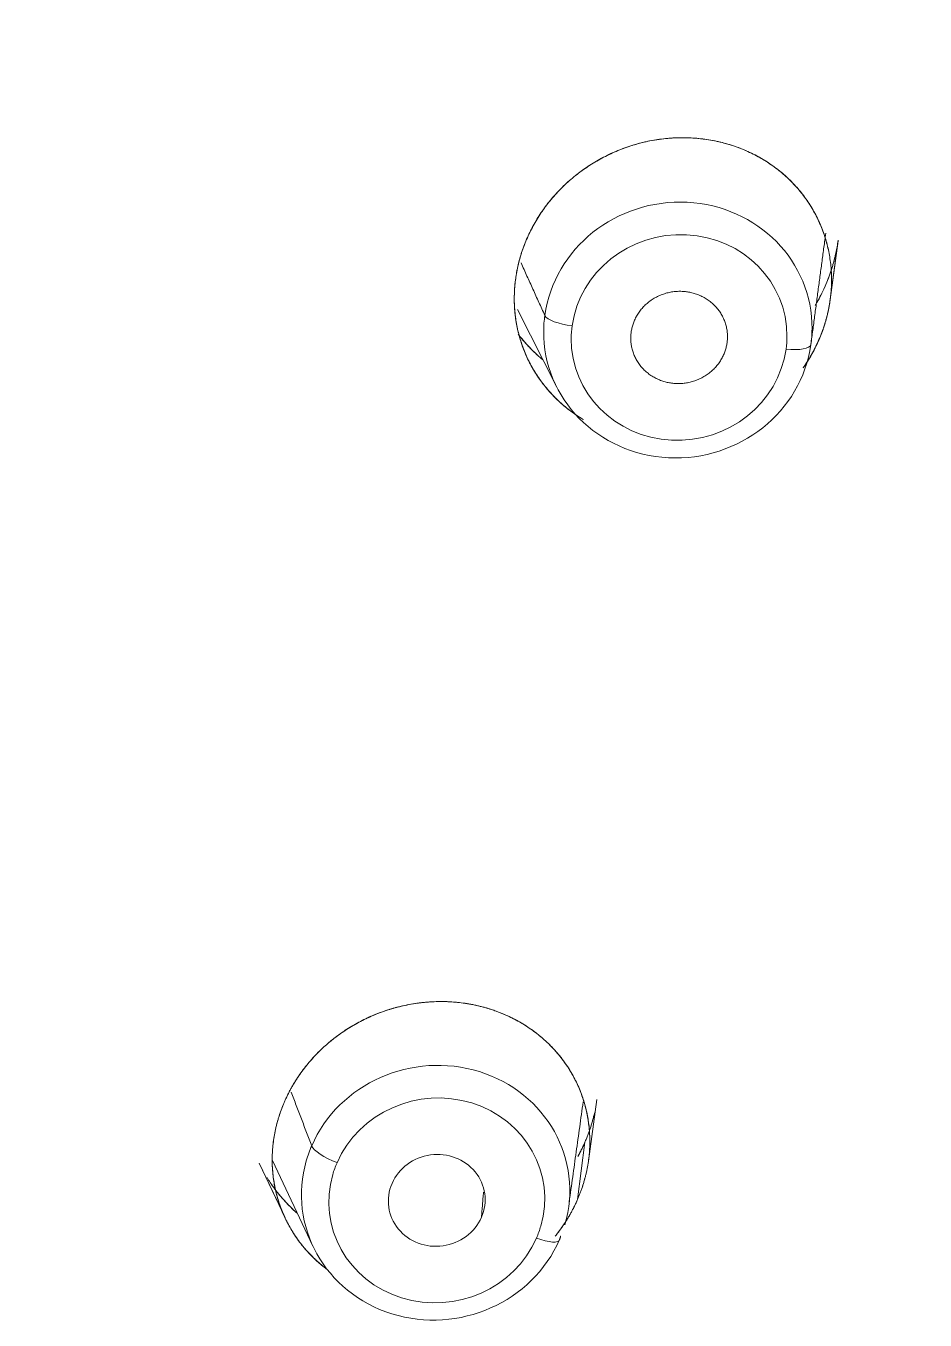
# Model space of a CAD drawing. Extents: x 5217 to 6345, y 0 to 827.
# Drawn here: x 5790.2 to 5800.41, y 477.54 to 492.23 of the extents above; entities that cross this region are included whole.
import ezdxf

# ---------------------------------------------------------------- set-up
doc = ezdxf.new("R2010")
doc.units = 0
doc.header["$LTSCALE"] = 30
doc.header["$MEASUREMENT"] = 0
doc.linetypes.add('HIDDEN2', pattern=[4.7625, 3.175, -1.5875])
doc.layers.add('1', color=7, linetype='CONTINUOUS')
doc.layers.add('2', color=1, linetype='HIDDEN2')

msp = doc.modelspace()

# ---------------------------------------------------------------- linework, layer by layer
at = {"layer": '1', "color": 7, "linetype": 'Continuous', "lineweight": 18}
for p, q in [((5799.33, 489.116), (5799.42, 489.787)), ((5799.33, 489.116), (5799.42, 489.787)), ((5799.331, 489.124), (5799.421, 489.795)), ((5799.331, 489.124), (5799.421, 489.795)), ((5795.781, 489.008), (5796.227, 488.126)), ((5795.914, 488.412), (5795.922, 488.397)), ((5796.586, 479.343), (5796.683, 480.041)), ((5796.586, 479.343), (5796.683, 480.041)), ((5796.462, 478.908), (5796.546, 479.556)), ((5796.546, 479.556), (5796.462, 478.908)), ((5796.462, 478.908), (5796.546, 479.556)), ((5796.546, 479.556), (5796.462, 478.908)), ((5792.849, 479.32), (5793.13, 478.724)), ((5792.849, 479.32), (5793.142, 478.698)), ((5793.001, 479.351), (5793.458, 478.378))]:
    msp.add_line(p, q, dxfattribs=at)
for centre, major_axis, ratio, start_param, end_param in [((5757.244, 496.519), (-59.628, 0), 0.953717, 1.612136, 3.141593), ((5757.244, 496.519), (-59.628, 0), 0.953717, 1.612136, 3.132683), ((5797.601, 488.774), (1.504, 0.254), 0.950356, 6.11552, 9.134337), ((5797.601, 488.774), (-1.504, -0.254), 0.950356, 6.11552, 9.134337), ((5794.851, 478.984), (1.508, 0.228), 0.946387, 5.870474, 8.889292), ((5794.864, 478.897), (0.544, 0.082), 0.946387, 5.747699, 8.889292), ((5794.851, 478.984), (-1.508, -0.228), 0.946387, 5.870474, 8.889292), ((5794.864, 478.897), (-0.544, -0.082), 0.946387, 5.747699, 8.889292)]:
    msp.add_ellipse(centre, major_axis=major_axis, ratio=ratio, start_param=start_param, end_param=end_param, dxfattribs=at)
at = {"layer": '1', "color": 7, "linetype": 'Continuous', "lineweight": 13}
for centre, major_axis, ratio, start_param, end_param in [((5797.615, 488.69), (1.209, 0.205), 0.950356, 6.11552, 9.134337), ((5797.601, 488.774), (-1.504, -0.254), 0.950356, 5.992745, 6.11552), ((5796.385, 488.915), (-0.297, 0.041), 0.298133, 0.185675, 1.664288), ((5797.615, 488.69), (1.209, 0.205), 0.950356, 2.851152, 2.973927), ((5797.615, 488.69), (1.209, 0.205), 0.950356, 2.973927, 5.992745), ((5797.615, 488.69), (1.209, 0.205), 0.950356, 5.992745, 6.11552), ((5797.601, 488.774), (1.504, 0.254), 0.950356, 5.992745, 6.11552), ((5798.814, 488.649), (-0.297, 0.041), 0.298133, 1.664288, 3.142901), ((5794.864, 478.897), (1.213, 0.184), 0.946387, 5.870474, 8.889292), ((5794.851, 478.984), (-1.508, -0.228), 0.946387, 5.747699, 5.870474), ((5793.718, 479.421), (-0.275, 0.12), 0.277816, 0.264622, 1.743235), ((5794.864, 478.897), (1.213, 0.184), 0.946387, 2.606106, 2.728882), ((5794.864, 478.897), (1.213, 0.184), 0.946387, 2.728882, 5.747699), ((5794.864, 478.897), (1.213, 0.184), 0.946387, 5.747699, 5.870474), ((5795.981, 478.566), (-0.275, 0.12), 0.277816, 1.743235, 3.221848)]:
    msp.add_ellipse(centre, major_axis=major_axis, ratio=ratio, start_param=start_param, end_param=end_param, dxfattribs=at)
at = {"layer": '1', "color": 7, "linetype": 'Continuous', "lineweight": 18}
for points, knots in [([(5759.712, 439.668), (5760.292, 439.691), (5761.968, 439.78), (5764.735, 440.04), (5767.995, 440.52), (5771.222, 441.172), (5774.407, 441.992), (5777.54, 442.979), (5780.611, 444.129), (5783.61, 445.439), (5786.529, 446.905), (5789.359, 448.523), (5792.092, 450.287), (5794.718, 452.192), (5797.229, 454.232), (5799.619, 456.402), (5801.88, 458.694), (5804.005, 461.101), (5805.987, 463.617), (5807.821, 466.233), (5809.501, 468.942), (5811.021, 471.735), (5812.378, 474.604), (5813.566, 477.54), (5814.583, 480.534), (5815.426, 483.576), (5816.091, 486.659), (5816.577, 489.772), (5816.882, 492.905), (5817.005, 496.05), (5816.947, 499.196), (5816.706, 502.335), (5816.285, 505.456), (5815.684, 508.55), (5814.904, 511.608), (5813.949, 514.62), (5812.822, 517.578), (5811.525, 520.471), (5810.063, 523.292), (5808.44, 526.031), (5806.66, 528.681), (5804.731, 531.234), (5802.657, 533.681), (5800.444, 536.015), (5798.1, 538.229), (5795.631, 540.316), (5793.045, 542.27), (5790.35, 544.085), (5787.555, 545.755), (5784.667, 547.276), (5781.695, 548.643), (5778.649, 549.85), (5775.538, 550.896), (5772.371, 551.776), (5769.157, 552.489), (5765.908, 553.031), (5762.632, 553.401), (5759.34, 553.598), (5756.041, 553.622), (5752.746, 553.471), (5749.464, 553.148), (5746.207, 552.652), (5742.982, 551.986), (5739.802, 551.151), (5736.674, 550.149), (5733.609, 548.985), (5730.617, 547.661), (5727.705, 546.181), (5724.883, 544.551), (5722.16, 542.774), (5719.544, 540.857), (5717.043, 538.805), (5714.664, 536.624), (5712.415, 534.322), (5710.302, 531.904), (5708.333, 529.379), (5706.512, 526.755), (5704.847, 524.038), (5703.34, 521.238), (5701.998, 518.363), (5700.825, 515.422), (5699.823, 512.423), (5698.996, 509.377), (5698.347, 506.291), (5697.877, 503.176), (5697.588, 500.041), (5697.48, 496.896), (5697.555, 493.75), (5697.811, 490.612), (5698.249, 487.493), (5698.866, 484.402), (5699.661, 481.348), (5700.631, 478.34), (5701.774, 475.388), (5703.085, 472.5), (5704.562, 469.686), (5706.199, 466.954), (5707.991, 464.313), (5709.934, 461.769), (5712.021, 459.332), (5714.245, 457.008), (5716.601, 454.805), (5719.08, 452.73), (5721.676, 450.788), (5724.38, 448.985), (5727.184, 447.328), (5730.08, 445.82), (5733.058, 444.468), (5736.111, 443.274), (5739.227, 442.243), (5742.399, 441.377), (5745.616, 440.68), (5748.868, 440.153), (5751.926, 439.822), (5753.898, 439.702), (5754.776, 439.668)], [0, 0, 0, 0, 0.004702, 0.013606, 0.022511, 0.031416, 0.040321, 0.049226, 0.058131, 0.067035, 0.07594, 0.084844, 0.093748, 0.102652, 0.111556, 0.120459, 0.129362, 0.138265, 0.147168, 0.15607, 0.164972, 0.173874, 0.182775, 0.191676, 0.200577, 0.209478, 0.218378, 0.227279, 0.236179, 0.245079, 0.253978, 0.262878, 0.271778, 0.280678, 0.289578, 0.298478, 0.307379, 0.316279, 0.32518, 0.334081, 0.342982, 0.351884, 0.360785, 0.369687, 0.37859, 0.387493, 0.396396, 0.405299, 0.414202, 0.423106, 0.43201, 0.440914, 0.449818, 0.458723, 0.467628, 0.476532, 0.485437, 0.494342, 0.503247, 0.512152, 0.521057, 0.529962, 0.538867, 0.547772, 0.556677, 0.565582, 0.574486, 0.583391, 0.592295, 0.601199, 0.610103, 0.619007, 0.62791, 0.636813, 0.645716, 0.654619, 0.663521, 0.672423, 0.681325, 0.690226, 0.699127, 0.708028, 0.716929, 0.725829, 0.734729, 0.743629, 0.752529, 0.761429, 0.770329, 0.779229, 0.788129, 0.797029, 0.805929, 0.814829, 0.82373, 0.832631, 0.841532, 0.850433, 0.859334, 0.868236, 0.877138, 0.886041, 0.894944, 0.903847, 0.91275, 0.921653, 0.930557, 0.939461, 0.948365, 0.95727, 0.966174, 0.975079, 0.983983, 0.992888, 1, 1, 1, 1]), ([(5793.07, 451.033), (5793.622, 451.416), (5795.04, 452.443), (5797.228, 454.234), (5799.62, 456.401), (5801.88, 458.694), (5804.005, 461.101), (5805.987, 463.617), (5807.821, 466.233), (5809.501, 468.942), (5811.021, 471.735), (5812.378, 474.604), (5813.566, 477.54), (5814.583, 480.534), (5815.426, 483.576), (5816.091, 486.659), (5816.577, 489.772), (5816.882, 492.905), (5817.005, 496.05), (5816.947, 499.196), (5816.706, 502.335), (5816.285, 505.456), (5815.684, 508.55), (5814.904, 511.608), (5813.949, 514.62), (5812.822, 517.578), (5811.525, 520.471), (5810.063, 523.292), (5808.44, 526.031), (5806.66, 528.681), (5804.731, 531.234), (5802.657, 533.681), (5800.444, 536.015), (5798.1, 538.229), (5795.631, 540.316), (5793.045, 542.27), (5790.35, 544.085), (5787.555, 545.755), (5784.667, 547.276), (5781.695, 548.643), (5778.649, 549.85), (5775.538, 550.896), (5772.371, 551.776), (5769.157, 552.489), (5765.908, 553.031), (5762.632, 553.401), (5759.34, 553.598), (5756.041, 553.622), (5752.746, 553.471), (5749.464, 553.148), (5746.207, 552.652), (5742.982, 551.986), (5739.802, 551.151), (5736.674, 550.149), (5733.609, 548.985), (5730.617, 547.661), (5727.705, 546.181), (5724.883, 544.551), (5722.16, 542.774), (5719.544, 540.857), (5717.043, 538.805), (5714.664, 536.624), (5712.415, 534.322), (5710.302, 531.904), (5708.333, 529.379), (5706.512, 526.755), (5704.847, 524.038), (5703.34, 521.238), (5701.998, 518.363), (5700.825, 515.422), (5699.823, 512.423), (5698.996, 509.377), (5698.347, 506.291), (5697.877, 503.176), (5697.588, 500.041), (5697.48, 496.896), (5697.555, 493.75), (5697.811, 490.612), (5698.249, 487.493), (5698.866, 484.402), (5699.661, 481.348), (5700.631, 478.34), (5701.774, 475.388), (5703.085, 472.5), (5704.562, 469.686), (5706.199, 466.954), (5707.991, 464.313), (5709.934, 461.769), (5712.021, 459.332), (5714.246, 457.009), (5716.6, 454.804), (5719.085, 452.736), (5720.978, 451.284), (5722.066, 450.56), (5722.254, 450.437)], [0, 0, 0, 0, 0.006833, 0.017845, 0.028856, 0.039868, 0.050878, 0.061889, 0.072899, 0.083908, 0.094918, 0.105926, 0.116935, 0.127943, 0.138951, 0.149959, 0.160966, 0.171973, 0.18298, 0.193987, 0.204994, 0.216001, 0.227008, 0.238016, 0.249023, 0.26003, 0.271038, 0.282046, 0.293055, 0.304063, 0.315072, 0.326082, 0.337091, 0.348102, 0.359112, 0.370123, 0.381134, 0.392146, 0.403157, 0.414169, 0.425182, 0.436194, 0.447207, 0.45822, 0.469233, 0.480246, 0.491259, 0.502272, 0.513286, 0.524299, 0.535313, 0.546326, 0.557339, 0.568352, 0.579365, 0.590378, 0.601391, 0.612403, 0.623416, 0.634428, 0.645439, 0.656451, 0.667462, 0.678472, 0.689483, 0.700493, 0.711502, 0.722512, 0.73352, 0.744529, 0.755537, 0.766545, 0.777553, 0.78856, 0.799567, 0.810574, 0.821581, 0.832588, 0.843595, 0.854602, 0.865609, 0.876617, 0.887624, 0.898632, 0.90964, 0.920649, 0.931657, 0.942666, 0.953676, 0.964686, 0.975696, 0.986706, 0.997717, 1, 1, 1, 1]), ([(5795.76, 489.358), (5795.761, 489.365), (5795.763, 489.379), (5795.766, 489.399), (5795.769, 489.42), (5795.773, 489.441), (5795.777, 489.461), (5795.781, 489.482), (5795.786, 489.502), (5795.791, 489.522), (5795.796, 489.543), (5795.801, 489.563), (5795.807, 489.583), (5795.812, 489.604), (5795.818, 489.624), (5795.825, 489.644), (5795.831, 489.664), (5795.845, 489.705), (5795.867, 489.765), (5795.901, 489.843), (5795.939, 489.92), (5795.994, 490.021), (5796.072, 490.144), (5796.181, 490.282), (5796.303, 490.411), (5796.438, 490.529), (5796.583, 490.635), (5796.737, 490.727), (5796.899, 490.804), (5797.067, 490.867), (5797.24, 490.914), (5797.416, 490.944), (5797.594, 490.959), (5797.773, 490.956), (5797.951, 490.936), (5798.126, 490.899), (5798.295, 490.845), (5798.457, 490.774), (5798.609, 490.688), (5798.749, 490.588), (5798.877, 490.475), (5798.991, 490.35), (5799.091, 490.215), (5799.174, 490.071), (5799.242, 489.92), (5799.285, 489.79), (5799.311, 489.684), (5799.326, 489.603), (5799.337, 489.522), (5799.343, 489.455), (5799.345, 489.4), (5799.346, 489.36), (5799.346, 489.319), (5799.345, 489.279), (5799.343, 489.238), (5799.34, 489.197), (5799.336, 489.157), (5799.332, 489.13), (5799.33, 489.116)], [0, 0, 0, 0, 0.003815, 0.007628, 0.011438, 0.015246, 0.019053, 0.02286, 0.026668, 0.030476, 0.034285, 0.038097, 0.041912, 0.04573, 0.049552, 0.053379, 0.057211, 0.06105, 0.076418, 0.091742, 0.107063, 0.122423, 0.153326, 0.18423, 0.215361, 0.246719, 0.278135, 0.309458, 0.340656, 0.372039, 0.40335, 0.434757, 0.466377, 0.498103, 0.530159, 0.562499, 0.594842, 0.627175, 0.659254, 0.691436, 0.723124, 0.754909, 0.786252, 0.817546, 0.848431, 0.879348, 0.894569, 0.90976, 0.924951, 0.940177, 0.947675, 0.95516, 0.962635, 0.970105, 0.977572, 0.985041, 0.992516, 1, 1, 1, 1]), ([(5795.76, 489.358), (5795.761, 489.365), (5795.763, 489.379), (5795.766, 489.399), (5795.769, 489.42), (5795.773, 489.441), (5795.777, 489.461), (5795.781, 489.482), (5795.786, 489.502), (5795.791, 489.522), (5795.796, 489.543), (5795.801, 489.563), (5795.807, 489.583), (5795.812, 489.604), (5795.818, 489.624), (5795.825, 489.644), (5795.831, 489.664), (5795.845, 489.705), (5795.867, 489.765), (5795.901, 489.843), (5795.939, 489.92), (5795.994, 490.021), (5796.072, 490.144), (5796.181, 490.282), (5796.303, 490.411), (5796.438, 490.529), (5796.583, 490.635), (5796.737, 490.727), (5796.899, 490.804), (5797.067, 490.867), (5797.24, 490.914), (5797.416, 490.944), (5797.594, 490.959), (5797.773, 490.956), (5797.951, 490.936), (5798.126, 490.899), (5798.295, 490.845), (5798.457, 490.774), (5798.609, 490.688), (5798.749, 490.588), (5798.877, 490.475), (5798.991, 490.35), (5799.091, 490.215), (5799.174, 490.071), (5799.242, 489.92), (5799.285, 489.79), (5799.311, 489.684), (5799.326, 489.603), (5799.337, 489.522), (5799.343, 489.455), (5799.345, 489.4), (5799.346, 489.36), (5799.346, 489.319), (5799.345, 489.279), (5799.343, 489.238), (5799.34, 489.197), (5799.336, 489.157), (5799.332, 489.13), (5799.33, 489.116)], [0, 0, 0, 0, 0.003815, 0.007628, 0.011438, 0.015246, 0.019053, 0.02286, 0.026668, 0.030476, 0.034285, 0.038097, 0.041912, 0.04573, 0.049552, 0.053379, 0.057211, 0.06105, 0.076418, 0.091742, 0.107063, 0.122423, 0.153326, 0.18423, 0.215361, 0.246719, 0.278135, 0.309458, 0.340656, 0.372039, 0.40335, 0.434757, 0.466377, 0.498103, 0.530159, 0.562499, 0.594842, 0.627175, 0.659254, 0.691436, 0.723124, 0.754909, 0.786252, 0.817546, 0.848431, 0.879348, 0.894569, 0.90976, 0.924951, 0.940177, 0.947675, 0.95516, 0.962635, 0.970105, 0.977572, 0.985041, 0.992516, 1, 1, 1, 1]), ([(5799.33, 489.116), (5799.331, 489.123), (5799.333, 489.136), (5799.336, 489.156), (5799.338, 489.177), (5799.34, 489.197), (5799.341, 489.217), (5799.343, 489.237), (5799.344, 489.257), (5799.345, 489.278), (5799.346, 489.298), (5799.346, 489.318), (5799.346, 489.338), (5799.346, 489.359), (5799.346, 489.379), (5799.345, 489.4), (5799.344, 489.42), (5799.342, 489.461), (5799.337, 489.522), (5799.326, 489.603), (5799.311, 489.684), (5799.285, 489.788), (5799.244, 489.915), (5799.178, 490.065), (5799.094, 490.211), (5798.997, 490.343), (5798.89, 490.462), (5798.768, 490.573), (5798.623, 490.68), (5798.478, 490.763), (5798.346, 490.823), (5798.236, 490.864), (5798.137, 490.894), (5798.043, 490.917), (5797.944, 490.935), (5797.851, 490.947), (5797.778, 490.953), (5797.733, 490.955), (5797.679, 490.957), (5797.609, 490.957), (5797.516, 490.952), (5797.38, 490.939), (5797.227, 490.911), (5797.049, 490.861), (5796.886, 490.799), (5796.718, 490.717), (5796.57, 490.626), (5796.431, 490.524), (5796.3, 490.408), (5796.177, 490.277), (5796.07, 490.14), (5795.993, 490.019), (5795.938, 489.92), (5795.901, 489.842), (5795.867, 489.763), (5795.842, 489.696), (5795.824, 489.642), (5795.812, 489.602), (5795.8, 489.561), (5795.79, 489.521), (5795.781, 489.48), (5795.773, 489.439), (5795.766, 489.399), (5795.762, 489.372), (5795.76, 489.358)], [0, 0, 0, 0, 0.003691, 0.007388, 0.011092, 0.014801, 0.018515, 0.022236, 0.025963, 0.029695, 0.033434, 0.037178, 0.040929, 0.044685, 0.048447, 0.052216, 0.05599, 0.05977, 0.074996, 0.090218, 0.105435, 0.120647, 0.150231, 0.180798, 0.21268, 0.24508, 0.272525, 0.302675, 0.337336, 0.372805, 0.395353, 0.416916, 0.437495, 0.451713, 0.469413, 0.491779, 0.501911, 0.508771, 0.51592, 0.531121, 0.546015, 0.56527, 0.603876, 0.62798, 0.662029, 0.695483, 0.725374, 0.753294, 0.785457, 0.817251, 0.847828, 0.877584, 0.893012, 0.908451, 0.923903, 0.939367, 0.947031, 0.954671, 0.962286, 0.969876, 0.977443, 0.984986, 0.992505, 1, 1, 1, 1]), ([(5799.33, 489.116), (5799.331, 489.123), (5799.333, 489.136), (5799.336, 489.156), (5799.338, 489.177), (5799.34, 489.197), (5799.341, 489.217), (5799.343, 489.237), (5799.344, 489.257), (5799.345, 489.278), (5799.346, 489.298), (5799.346, 489.318), (5799.346, 489.338), (5799.346, 489.359), (5799.346, 489.379), (5799.345, 489.4), (5799.344, 489.42), (5799.342, 489.461), (5799.337, 489.522), (5799.326, 489.603), (5799.311, 489.684), (5799.285, 489.788), (5799.244, 489.915), (5799.178, 490.065), (5799.094, 490.211), (5798.997, 490.343), (5798.89, 490.462), (5798.768, 490.573), (5798.623, 490.68), (5798.478, 490.763), (5798.346, 490.823), (5798.236, 490.864), (5798.137, 490.894), (5798.043, 490.917), (5797.944, 490.935), (5797.851, 490.947), (5797.778, 490.953), (5797.733, 490.955), (5797.679, 490.957), (5797.573, 490.957), (5797.407, 490.944), (5797.227, 490.911), (5797.049, 490.861), (5796.886, 490.799), (5796.718, 490.717), (5796.57, 490.626), (5796.431, 490.524), (5796.3, 490.408), (5796.177, 490.277), (5796.07, 490.14), (5795.993, 490.019), (5795.938, 489.92), (5795.901, 489.842), (5795.867, 489.763), (5795.842, 489.696), (5795.824, 489.642), (5795.812, 489.602), (5795.8, 489.561), (5795.79, 489.521), (5795.781, 489.48), (5795.773, 489.439), (5795.766, 489.399), (5795.762, 489.372), (5795.76, 489.358)], [0, 0, 0, 0, 0.003691, 0.007389, 0.011092, 0.014801, 0.018516, 0.022236, 0.025963, 0.029696, 0.033434, 0.037179, 0.040929, 0.044686, 0.048448, 0.052216, 0.05599, 0.05977, 0.074997, 0.090219, 0.105436, 0.120648, 0.150233, 0.1808, 0.212682, 0.245083, 0.272528, 0.302679, 0.33734, 0.372809, 0.395358, 0.41692, 0.4375, 0.451718, 0.469419, 0.491785, 0.501917, 0.508777, 0.515926, 0.531127, 0.565265, 0.603871, 0.627975, 0.662025, 0.69548, 0.725371, 0.753291, 0.785454, 0.817249, 0.847827, 0.877582, 0.893011, 0.90845, 0.923902, 0.939367, 0.94703, 0.95467, 0.962285, 0.969876, 0.977443, 0.984986, 0.992505, 1, 1, 1, 1]), ([(5799.161, 489.054), (5799.163, 489.057), (5799.182, 489.089), (5799.215, 489.149), (5799.258, 489.236), (5799.296, 489.324), (5799.324, 489.398), (5799.344, 489.456), (5799.357, 489.497), (5799.368, 489.538), (5799.379, 489.579), (5799.389, 489.62), (5799.399, 489.662), (5799.407, 489.703), (5799.414, 489.745), (5799.418, 489.773), (5799.42, 489.787)], [0, 0, 0, 0, 0.014725, 0.137663, 0.260428, 0.383285, 0.506497, 0.561591, 0.616567, 0.671446, 0.726252, 0.781008, 0.835738, 0.890464, 0.94521, 1, 1, 1, 1]), ([(5799.161, 489.054), (5799.163, 489.057), (5799.182, 489.089), (5799.215, 489.149), (5799.258, 489.236), (5799.296, 489.324), (5799.324, 489.398), (5799.344, 489.456), (5799.357, 489.497), (5799.368, 489.538), (5799.379, 489.579), (5799.389, 489.62), (5799.399, 489.662), (5799.407, 489.703), (5799.414, 489.745), (5799.418, 489.773), (5799.42, 489.787)], [0, 0, 0, 0, 0.014725, 0.137663, 0.260428, 0.383285, 0.506497, 0.561591, 0.616567, 0.671446, 0.726252, 0.781008, 0.835738, 0.890464, 0.94521, 1, 1, 1, 1]), ([(5799.42, 489.787), (5799.419, 489.779), (5799.417, 489.765), (5799.414, 489.743), (5799.41, 489.722), (5799.406, 489.7), (5799.402, 489.679), (5799.397, 489.657), (5799.393, 489.635), (5799.388, 489.614), (5799.383, 489.592), (5799.377, 489.57), (5799.372, 489.549), (5799.366, 489.527), (5799.359, 489.506), (5799.353, 489.484), (5799.346, 489.463), (5799.339, 489.441), (5799.324, 489.396), (5799.298, 489.328), (5799.259, 489.238), (5799.216, 489.15), (5799.183, 489.091), (5799.165, 489.06), (5799.164, 489.059)], [0, 0, 0, 0, 0.028446, 0.056942, 0.085488, 0.114084, 0.142731, 0.171428, 0.200176, 0.228974, 0.257822, 0.286721, 0.315671, 0.344671, 0.373721, 0.402822, 0.431974, 0.461176, 0.490429, 0.615733, 0.741096, 0.866519, 0.992005, 1, 1, 1, 1]), ([(5799.42, 489.787), (5799.419, 489.779), (5799.417, 489.765), (5799.414, 489.743), (5799.41, 489.722), (5799.406, 489.7), (5799.402, 489.679), (5799.397, 489.657), (5799.393, 489.635), (5799.388, 489.614), (5799.383, 489.592), (5799.377, 489.57), (5799.372, 489.549), (5799.366, 489.527), (5799.359, 489.506), (5799.353, 489.484), (5799.346, 489.463), (5799.339, 489.441), (5799.324, 489.396), (5799.298, 489.328), (5799.259, 489.238), (5799.216, 489.15), (5799.183, 489.091), (5799.165, 489.06), (5799.164, 489.059)], [0, 0, 0, 0, 0.028446, 0.056942, 0.085489, 0.114085, 0.142732, 0.17143, 0.200178, 0.228976, 0.257824, 0.286724, 0.315673, 0.344673, 0.373724, 0.402825, 0.431977, 0.46118, 0.490433, 0.615738, 0.741102, 0.866526, 0.992013, 1, 1, 1, 1]), ([(5796.386, 487.853), (5796.365, 487.869), (5796.301, 487.919), (5796.201, 488.01), (5796.093, 488.132), (5795.997, 488.263), (5795.915, 488.404), (5795.849, 488.551), (5795.807, 488.68), (5795.781, 488.785), (5795.765, 488.866), (5795.754, 488.946), (5795.748, 489.013), (5795.745, 489.065), (5795.744, 489.102), (5795.744, 489.138), (5795.745, 489.175), (5795.746, 489.212), (5795.748, 489.248), (5795.751, 489.285), (5795.755, 489.321), (5795.758, 489.346), (5795.76, 489.358)], [0, 0, 0, 0, 0.046796, 0.14166, 0.236806, 0.333279, 0.428443, 0.523242, 0.618633, 0.666272, 0.713827, 0.76142, 0.809174, 0.83048, 0.851735, 0.872949, 0.894134, 0.915299, 0.936458, 0.95762, 0.978797, 1, 1, 1, 1]), ([(5795.76, 489.358), (5795.759, 489.351), (5795.757, 489.338), (5795.755, 489.318), (5795.752, 489.298), (5795.75, 489.277), (5795.749, 489.257), (5795.747, 489.237), (5795.746, 489.216), (5795.745, 489.196), (5795.745, 489.175), (5795.744, 489.155), (5795.744, 489.134), (5795.744, 489.114), (5795.744, 489.093), (5795.745, 489.073), (5795.746, 489.052), (5795.748, 489.011), (5795.754, 488.949), (5795.765, 488.867), (5795.78, 488.786), (5795.806, 488.682), (5795.847, 488.556), (5795.912, 488.409), (5795.994, 488.266), (5796.088, 488.137), (5796.191, 488.02), (5796.306, 487.913), (5796.42, 487.826), (5796.497, 487.777), (5796.526, 487.76)], [0, 0, 0, 0, 0.010627, 0.02127, 0.031931, 0.042609, 0.053304, 0.064016, 0.074745, 0.085492, 0.096256, 0.107037, 0.117836, 0.128652, 0.139486, 0.150338, 0.161206, 0.172093, 0.215962, 0.259808, 0.303633, 0.34744, 0.430781, 0.516409, 0.605309, 0.695287, 0.772611, 0.855107, 0.946632, 1, 1, 1, 1]), ([(5795.76, 489.358), (5795.759, 489.351), (5795.757, 489.338), (5795.755, 489.318), (5795.752, 489.298), (5795.751, 489.278), (5795.749, 489.258), (5795.747, 489.238), (5795.746, 489.217), (5795.745, 489.197), (5795.745, 489.177), (5795.744, 489.156), (5795.744, 489.116), (5795.745, 489.057), (5795.751, 488.978), (5795.76, 488.9), (5795.777, 488.798), (5795.808, 488.674), (5795.855, 488.539), (5795.91, 488.416), (5795.981, 488.287), (5796.074, 488.154), (5796.187, 488.025), (5796.303, 487.916), (5796.417, 487.828), (5796.495, 487.778), (5796.529, 487.758)], [0, 0, 0, 0, 0.010512, 0.021044, 0.031594, 0.042165, 0.052755, 0.063364, 0.073993, 0.084641, 0.095309, 0.105997, 0.116705, 0.158318, 0.200002, 0.241761, 0.283597, 0.364232, 0.446145, 0.512176, 0.579243, 0.682543, 0.772219, 0.85302, 0.93719, 1, 1, 1, 1]), ([(5796.386, 487.853), (5796.365, 487.869), (5796.301, 487.919), (5796.201, 488.01), (5796.093, 488.132), (5795.997, 488.263), (5795.915, 488.404), (5795.849, 488.551), (5795.807, 488.68), (5795.781, 488.785), (5795.765, 488.866), (5795.754, 488.946), (5795.748, 489.013), (5795.745, 489.065), (5795.744, 489.102), (5795.744, 489.138), (5795.745, 489.175), (5795.746, 489.212), (5795.748, 489.248), (5795.751, 489.285), (5795.755, 489.321), (5795.758, 489.346), (5795.76, 489.358)], [0, 0, 0, 0, 0.046796, 0.14166, 0.236806, 0.333279, 0.428443, 0.523242, 0.618633, 0.666272, 0.713827, 0.76142, 0.809174, 0.83048, 0.851735, 0.872949, 0.894134, 0.915299, 0.936458, 0.95762, 0.978797, 1, 1, 1, 1]), ([(5799.025, 488.345), (5799.053, 488.385), (5799.096, 488.452), (5799.148, 488.546), (5799.187, 488.625), (5799.221, 488.706), (5799.246, 488.772), (5799.264, 488.824), (5799.275, 488.861), (5799.285, 488.897), (5799.295, 488.934), (5799.304, 488.97), (5799.312, 489.007), (5799.319, 489.043), (5799.325, 489.08), (5799.329, 489.104), (5799.33, 489.116)], [0, 0, 0, 0, 0.172815, 0.277581, 0.382268, 0.486877, 0.591409, 0.637433, 0.6833, 0.72901, 0.774565, 0.819963, 0.865206, 0.910293, 0.955224, 1, 1, 1, 1]), ([(5799.025, 488.346), (5799.028, 488.349), (5799.061, 488.398), (5799.108, 488.472), (5799.16, 488.57), (5799.196, 488.646), (5799.228, 488.723), (5799.252, 488.788), (5799.269, 488.841), (5799.281, 488.88), (5799.291, 488.92), (5799.301, 488.959), (5799.31, 488.998), (5799.318, 489.038), (5799.325, 489.077), (5799.329, 489.103), (5799.33, 489.116)], [0, 0, 0, 0, 0.015299, 0.20829, 0.308612, 0.40882, 0.508914, 0.608895, 0.658427, 0.707776, 0.75694, 0.805919, 0.854715, 0.903327, 0.951755, 1, 1, 1, 1]), ([(5799.33, 489.116), (5799.329, 489.109), (5799.327, 489.096), (5799.324, 489.075), (5799.321, 489.054), (5799.317, 489.033), (5799.313, 489.013), (5799.309, 488.992), (5799.304, 488.971), (5799.299, 488.951), (5799.294, 488.93), (5799.289, 488.91), (5799.283, 488.889), (5799.277, 488.869), (5799.271, 488.848), (5799.265, 488.828), (5799.258, 488.807), (5799.244, 488.766), (5799.221, 488.705), (5799.186, 488.625), (5799.148, 488.546), (5799.096, 488.452), (5799.054, 488.386), (5799.026, 488.346)], [0, 0, 0, 0, 0.025589, 0.051171, 0.076747, 0.102322, 0.1279, 0.153483, 0.179075, 0.204679, 0.230299, 0.255938, 0.2816, 0.307288, 0.333005, 0.358754, 0.38454, 0.410365, 0.515086, 0.619555, 0.723999, 0.828649, 1, 1, 1, 1]), ([(5799.33, 489.116), (5799.329, 489.109), (5799.327, 489.096), (5799.324, 489.075), (5799.321, 489.054), (5799.317, 489.033), (5799.313, 489.013), (5799.309, 488.992), (5799.304, 488.971), (5799.299, 488.951), (5799.294, 488.93), (5799.289, 488.91), (5799.283, 488.889), (5799.277, 488.869), (5799.271, 488.848), (5799.265, 488.828), (5799.258, 488.807), (5799.244, 488.766), (5799.221, 488.705), (5799.186, 488.625), (5799.148, 488.546), (5799.096, 488.452), (5799.054, 488.386), (5799.026, 488.346)], [0, 0, 0, 0, 0.025589, 0.051171, 0.076747, 0.102322, 0.1279, 0.153483, 0.179075, 0.204679, 0.230299, 0.255938, 0.2816, 0.307288, 0.333005, 0.358754, 0.38454, 0.410365, 0.515086, 0.619555, 0.723999, 0.828649, 1, 1, 1, 1]), ([(5795.789, 488.727), (5795.802, 488.71), (5795.854, 488.644), (5795.929, 488.563), (5795.993, 488.502), (5796.012, 488.485)], [0, 0, 0, 0, 0.197531, 0.766455, 1, 1, 1, 1]), ([(5795.789, 488.727), (5795.802, 488.71), (5795.854, 488.644), (5795.929, 488.563), (5795.993, 488.502), (5796.012, 488.485)], [0, 0, 0, 0, 0.197531, 0.766455, 1, 1, 1, 1]), ([(5796.071, 488.434), (5796.026, 488.471), (5795.941, 488.548), (5795.85, 488.649), (5795.802, 488.709), (5795.789, 488.726)], [0, 0, 0, 0, 0.431916, 0.841592, 1, 1, 1, 1]), ([(5796.071, 488.434), (5796.026, 488.471), (5795.941, 488.548), (5795.85, 488.649), (5795.802, 488.709), (5795.789, 488.726)], [0, 0, 0, 0, 0.431897, 0.841482, 1, 1, 1, 1]), ([(5796.462, 478.908), (5796.465, 478.914), (5796.47, 478.926), (5796.478, 478.945), (5796.486, 478.964), (5796.493, 478.983), (5796.5, 479.002), (5796.507, 479.021), (5796.514, 479.041), (5796.52, 479.06), (5796.526, 479.079), (5796.532, 479.099), (5796.538, 479.118), (5796.543, 479.138), (5796.549, 479.158), (5796.554, 479.178), (5796.559, 479.197), (5796.568, 479.238), (5796.58, 479.298), (5796.591, 479.379), (5796.599, 479.46), (5796.603, 479.567), (5796.599, 479.7), (5796.577, 479.861), (5796.537, 480.023), (5796.481, 480.173), (5796.412, 480.315), (5796.327, 480.452), (5796.218, 480.591), (5796.103, 480.707), (5795.994, 480.797), (5795.9, 480.864), (5795.814, 480.917), (5795.731, 480.962), (5795.643, 481.004), (5795.558, 481.038), (5795.49, 481.061), (5795.448, 481.075), (5795.396, 481.09), (5795.296, 481.115), (5795.135, 481.144), (5794.954, 481.156), (5794.772, 481.151), (5794.599, 481.131), (5794.418, 481.093), (5794.252, 481.041), (5794.092, 480.977), (5793.935, 480.897), (5793.783, 480.801), (5793.643, 480.694), (5793.537, 480.597), (5793.458, 480.514), (5793.401, 480.449), (5793.347, 480.38), (5793.305, 480.322), (5793.274, 480.274), (5793.251, 480.238), (5793.229, 480.202), (5793.208, 480.165), (5793.188, 480.128), (5793.17, 480.091), (5793.152, 480.053), (5793.14, 480.028), (5793.135, 480.016)], [0, 0, 0, 0, 0.003691, 0.007389, 0.011092, 0.014801, 0.018516, 0.022236, 0.025963, 0.029696, 0.033434, 0.037179, 0.040929, 0.044686, 0.048448, 0.052216, 0.05599, 0.05977, 0.074997, 0.090219, 0.105436, 0.120648, 0.150233, 0.1808, 0.212682, 0.245083, 0.272528, 0.302679, 0.33734, 0.372809, 0.395358, 0.41692, 0.4375, 0.451718, 0.469419, 0.491785, 0.501917, 0.508777, 0.515926, 0.531127, 0.565265, 0.603871, 0.627975, 0.662025, 0.69548, 0.725371, 0.753291, 0.785454, 0.817249, 0.847827, 0.877582, 0.893011, 0.90845, 0.923902, 0.939367, 0.94703, 0.95467, 0.962285, 0.969876, 0.977443, 0.984986, 0.992505, 1, 1, 1, 1]), ([(5793.135, 480.016), (5793.138, 480.022), (5793.143, 480.035), (5793.152, 480.054), (5793.161, 480.073), (5793.17, 480.092), (5793.18, 480.111), (5793.189, 480.13), (5793.199, 480.148), (5793.209, 480.167), (5793.22, 480.185), (5793.23, 480.203), (5793.241, 480.222), (5793.252, 480.24), (5793.263, 480.258), (5793.275, 480.276), (5793.287, 480.294), (5793.311, 480.329), (5793.348, 480.382), (5793.402, 480.449), (5793.459, 480.515), (5793.539, 480.599), (5793.647, 480.698), (5793.788, 480.805), (5793.939, 480.899), (5794.1, 480.98), (5794.267, 481.047), (5794.439, 481.098), (5794.614, 481.133), (5794.791, 481.152), (5794.968, 481.155), (5795.144, 481.142), (5795.317, 481.112), (5795.486, 481.065), (5795.649, 481.003), (5795.805, 480.924), (5795.952, 480.83), (5796.086, 480.723), (5796.207, 480.602), (5796.313, 480.471), (5796.404, 480.331), (5796.478, 480.182), (5796.535, 480.027), (5796.575, 479.868), (5796.598, 479.706), (5796.603, 479.569), (5796.599, 479.46), (5796.591, 479.379), (5796.58, 479.298), (5796.566, 479.231), (5796.554, 479.178), (5796.544, 479.139), (5796.533, 479.1), (5796.521, 479.061), (5796.507, 479.022), (5796.493, 478.984), (5796.478, 478.946), (5796.468, 478.92), (5796.462, 478.908)], [0, 0, 0, 0, 0.003815, 0.007628, 0.011438, 0.015246, 0.019053, 0.02286, 0.026667, 0.030476, 0.034285, 0.038097, 0.041912, 0.04573, 0.049552, 0.053379, 0.057211, 0.06105, 0.076417, 0.091741, 0.107063, 0.122423, 0.153324, 0.18423, 0.215358, 0.246719, 0.278131, 0.309458, 0.340653, 0.372039, 0.403348, 0.434757, 0.466376, 0.498103, 0.530161, 0.562499, 0.594845, 0.627175, 0.659258, 0.691436, 0.723128, 0.754909, 0.786255, 0.817546, 0.848433, 0.879348, 0.89457, 0.90976, 0.924952, 0.940177, 0.947675, 0.95516, 0.962635, 0.970105, 0.977572, 0.985041, 0.992516, 1, 1, 1, 1]), ([(5796.462, 478.908), (5796.465, 478.914), (5796.47, 478.926), (5796.478, 478.945), (5796.486, 478.964), (5796.493, 478.983), (5796.5, 479.002), (5796.507, 479.021), (5796.514, 479.041), (5796.52, 479.06), (5796.526, 479.079), (5796.532, 479.099), (5796.538, 479.118), (5796.543, 479.138), (5796.549, 479.158), (5796.554, 479.178), (5796.559, 479.197), (5796.568, 479.238), (5796.58, 479.298), (5796.591, 479.379), (5796.599, 479.46), (5796.603, 479.567), (5796.599, 479.7), (5796.577, 479.861), (5796.537, 480.023), (5796.481, 480.173), (5796.412, 480.315), (5796.327, 480.452), (5796.218, 480.591), (5796.103, 480.707), (5795.994, 480.797), (5795.9, 480.864), (5795.814, 480.917), (5795.731, 480.962), (5795.643, 481.004), (5795.558, 481.038), (5795.49, 481.061), (5795.448, 481.075), (5795.396, 481.09), (5795.296, 481.115), (5795.135, 481.144), (5794.954, 481.156), (5794.833, 481.152), (5794.722, 481.145), (5794.593, 481.13), (5794.414, 481.092), (5794.25, 481.041), (5794.092, 480.977), (5793.935, 480.897), (5793.783, 480.801), (5793.643, 480.694), (5793.537, 480.597), (5793.458, 480.514), (5793.401, 480.449), (5793.347, 480.38), (5793.305, 480.322), (5793.274, 480.274), (5793.251, 480.238), (5793.229, 480.202), (5793.208, 480.165), (5793.188, 480.128), (5793.17, 480.091), (5793.152, 480.053), (5793.14, 480.028), (5793.135, 480.016)], [0, 0, 0, 0, 0.003691, 0.007389, 0.011092, 0.014801, 0.018516, 0.022236, 0.025963, 0.029696, 0.033434, 0.037179, 0.040929, 0.044686, 0.048448, 0.052216, 0.05599, 0.05977, 0.074997, 0.090219, 0.105436, 0.120648, 0.150233, 0.1808, 0.212682, 0.245083, 0.272527, 0.302678, 0.33734, 0.372808, 0.395357, 0.41692, 0.437499, 0.451718, 0.469418, 0.491784, 0.501916, 0.508776, 0.515925, 0.531126, 0.565264, 0.60387, 0.627974, 0.629456, 0.663098, 0.696132, 0.72568, 0.753292, 0.785455, 0.81725, 0.847827, 0.877582, 0.893011, 0.908451, 0.923902, 0.939367, 0.947031, 0.95467, 0.962285, 0.969876, 0.977443, 0.984986, 0.992505, 1, 1, 1, 1]), ([(5793.135, 480.016), (5793.138, 480.022), (5793.143, 480.035), (5793.152, 480.054), (5793.161, 480.073), (5793.17, 480.092), (5793.18, 480.111), (5793.189, 480.13), (5793.199, 480.148), (5793.209, 480.167), (5793.22, 480.185), (5793.23, 480.203), (5793.241, 480.222), (5793.252, 480.24), (5793.263, 480.258), (5793.275, 480.276), (5793.287, 480.294), (5793.311, 480.329), (5793.348, 480.382), (5793.402, 480.449), (5793.459, 480.515), (5793.539, 480.599), (5793.647, 480.698), (5793.788, 480.805), (5793.939, 480.899), (5794.1, 480.98), (5794.267, 481.047), (5794.439, 481.098), (5794.614, 481.133), (5794.791, 481.152), (5794.968, 481.155), (5795.144, 481.142), (5795.317, 481.112), (5795.486, 481.065), (5795.649, 481.003), (5795.805, 480.924), (5795.952, 480.83), (5796.086, 480.723), (5796.207, 480.602), (5796.313, 480.471), (5796.404, 480.331), (5796.478, 480.182), (5796.535, 480.027), (5796.575, 479.868), (5796.598, 479.706), (5796.603, 479.569), (5796.599, 479.46), (5796.591, 479.379), (5796.58, 479.298), (5796.566, 479.231), (5796.554, 479.178), (5796.544, 479.139), (5796.533, 479.1), (5796.521, 479.061), (5796.507, 479.022), (5796.493, 478.984), (5796.478, 478.946), (5796.468, 478.92), (5796.462, 478.908)], [0, 0, 0, 0, 0.003815, 0.007628, 0.011438, 0.015246, 0.019053, 0.02286, 0.026667, 0.030476, 0.034285, 0.038097, 0.041912, 0.04573, 0.049552, 0.053379, 0.057211, 0.06105, 0.076417, 0.091741, 0.107063, 0.122423, 0.153324, 0.18423, 0.215358, 0.246719, 0.278131, 0.309458, 0.340653, 0.372039, 0.403348, 0.434757, 0.466376, 0.498103, 0.530161, 0.562499, 0.594845, 0.627175, 0.659258, 0.691436, 0.723128, 0.754909, 0.786255, 0.817546, 0.848433, 0.879348, 0.89457, 0.90976, 0.924952, 0.940177, 0.947675, 0.95516, 0.962635, 0.970105, 0.977572, 0.985041, 0.992516, 1, 1, 1, 1]), ([(5793.135, 480.016), (5793.132, 480.009), (5793.127, 479.997), (5793.119, 479.978), (5793.111, 479.959), (5793.104, 479.94), (5793.097, 479.921), (5793.09, 479.901), (5793.083, 479.882), (5793.077, 479.862), (5793.071, 479.843), (5793.065, 479.823), (5793.059, 479.803), (5793.053, 479.784), (5793.048, 479.764), (5793.043, 479.744), (5793.038, 479.724), (5793.029, 479.683), (5793.017, 479.622), (5793.006, 479.54), (5792.998, 479.458), (5792.994, 479.352), (5792.999, 479.22), (5793.021, 479.062), (5793.059, 478.904), (5793.113, 478.756), (5793.18, 478.618), (5793.259, 478.486), (5793.359, 478.355), (5793.469, 478.238), (5793.558, 478.16), (5793.607, 478.123), (5793.618, 478.114)], [0, 0, 0, 0, 0.00934, 0.018694, 0.028064, 0.037448, 0.046848, 0.056262, 0.065692, 0.075137, 0.084598, 0.094073, 0.103564, 0.11307, 0.122592, 0.132129, 0.141681, 0.151249, 0.189805, 0.22834, 0.266857, 0.305358, 0.378605, 0.453862, 0.531995, 0.611074, 0.679033, 0.751537, 0.831977, 0.914029, 0.979776, 1, 1, 1, 1]), ([(5793.135, 480.016), (5793.132, 480.009), (5793.127, 479.997), (5793.119, 479.978), (5793.111, 479.959), (5793.104, 479.94), (5793.097, 479.921), (5793.09, 479.901), (5793.083, 479.882), (5793.077, 479.862), (5793.071, 479.843), (5793.065, 479.823), (5793.059, 479.803), (5793.053, 479.784), (5793.048, 479.764), (5793.043, 479.744), (5793.038, 479.724), (5793.029, 479.683), (5793.017, 479.622), (5793.006, 479.54), (5792.998, 479.458), (5792.996, 479.402), (5792.995, 479.321), (5792.999, 479.215), (5793.021, 479.059), (5793.06, 478.902), (5793.113, 478.755), (5793.18, 478.618), (5793.259, 478.486), (5793.359, 478.355), (5793.469, 478.238), (5793.558, 478.16), (5793.607, 478.123), (5793.618, 478.114)], [0, 0, 0, 0, 0.00934, 0.018694, 0.028064, 0.037448, 0.046848, 0.056262, 0.065692, 0.075137, 0.084597, 0.094073, 0.103564, 0.11307, 0.122592, 0.132129, 0.141681, 0.151249, 0.189805, 0.22834, 0.266857, 0.305358, 0.308529, 0.381077, 0.455566, 0.532862, 0.611077, 0.679035, 0.75154, 0.831979, 0.914031, 0.979778, 1, 1, 1, 1]), ([(5793.619, 478.114), (5793.613, 478.118), (5793.565, 478.155), (5793.477, 478.229), (5793.367, 478.345), (5793.27, 478.471), (5793.186, 478.606), (5793.116, 478.75), (5793.061, 478.9), (5793.022, 479.056), (5792.999, 479.215), (5792.994, 479.349), (5792.998, 479.458), (5793.005, 479.539), (5793.017, 479.62), (5793.029, 479.685), (5793.041, 479.736), (5793.05, 479.772), (5793.06, 479.807), (5793.07, 479.842), (5793.082, 479.877), (5793.094, 479.912), (5793.107, 479.947), (5793.12, 479.981), (5793.13, 480.004), (5793.135, 480.016)], [0, 0, 0, 0, 0.009398, 0.086252, 0.161726, 0.23704, 0.312962, 0.389127, 0.46633, 0.542493, 0.618375, 0.694748, 0.732878, 0.77094, 0.809035, 0.84726, 0.864314, 0.881326, 0.898306, 0.915263, 0.932204, 0.949139, 0.966078, 0.983028, 1, 1, 1, 1]), ([(5793.619, 478.114), (5793.613, 478.118), (5793.565, 478.155), (5793.477, 478.229), (5793.367, 478.345), (5793.27, 478.471), (5793.186, 478.606), (5793.116, 478.75), (5793.061, 478.9), (5793.022, 479.056), (5792.999, 479.215), (5792.994, 479.349), (5792.998, 479.458), (5793.005, 479.539), (5793.017, 479.62), (5793.029, 479.685), (5793.041, 479.736), (5793.05, 479.772), (5793.06, 479.807), (5793.07, 479.842), (5793.082, 479.877), (5793.094, 479.912), (5793.107, 479.947), (5793.12, 479.981), (5793.13, 480.004), (5793.135, 480.016)], [0, 0, 0, 0, 0.009398, 0.086252, 0.161726, 0.23704, 0.312962, 0.389127, 0.46633, 0.542493, 0.618375, 0.694748, 0.732878, 0.77094, 0.809035, 0.84726, 0.864314, 0.881326, 0.898306, 0.915263, 0.932204, 0.949139, 0.966078, 0.983028, 1, 1, 1, 1]), ([(5796.546, 479.556), (5796.549, 479.563), (5796.554, 479.577), (5796.563, 479.597), (5796.571, 479.618), (5796.579, 479.638), (5796.587, 479.659), (5796.594, 479.68), (5796.602, 479.7), (5796.609, 479.721), (5796.615, 479.742), (5796.622, 479.763), (5796.628, 479.784), (5796.634, 479.805), (5796.64, 479.827), (5796.645, 479.848), (5796.651, 479.869), (5796.654, 479.884), (5796.655, 479.891), (5796.655, 479.891)], [0, 0, 0, 0, 0.062333, 0.124651, 0.186961, 0.24927, 0.311586, 0.373915, 0.436266, 0.498645, 0.561059, 0.623517, 0.686025, 0.74859, 0.81122, 0.873922, 0.936703, 0.99957, 1, 1, 1, 1]), ([(5796.546, 479.556), (5796.549, 479.563), (5796.554, 479.577), (5796.563, 479.597), (5796.571, 479.618), (5796.579, 479.638), (5796.587, 479.659), (5796.594, 479.68), (5796.602, 479.7), (5796.609, 479.721), (5796.615, 479.742), (5796.622, 479.763), (5796.628, 479.784), (5796.634, 479.805), (5796.64, 479.827), (5796.645, 479.848), (5796.651, 479.869), (5796.654, 479.884), (5796.655, 479.891), (5796.655, 479.891)], [0, 0, 0, 0, 0.062333, 0.124651, 0.186961, 0.24927, 0.311586, 0.373915, 0.436266, 0.498645, 0.561059, 0.623517, 0.686025, 0.74859, 0.81122, 0.873922, 0.936703, 0.99957, 1, 1, 1, 1]), ([(5796.546, 479.556), (5796.543, 479.55), (5796.537, 479.536), (5796.528, 479.516), (5796.518, 479.496), (5796.509, 479.476), (5796.499, 479.456), (5796.489, 479.437), (5796.479, 479.417), (5796.471, 479.403), (5796.467, 479.395), (5796.466, 479.394)], [0, 0, 0, 0, 0.121537, 0.243288, 0.365254, 0.487436, 0.609832, 0.732443, 0.85527, 0.978311, 1, 1, 1, 1]), ([(5796.466, 479.394), (5796.468, 479.397), (5796.476, 479.412), (5796.491, 479.441), (5796.51, 479.479), (5796.529, 479.517), (5796.54, 479.543), (5796.546, 479.556)], [0, 0, 0, 0, 0.057939, 0.293374, 0.528796, 0.764305, 1, 1, 1, 1]), ([(5796.546, 479.556), (5796.543, 479.55), (5796.537, 479.536), (5796.528, 479.516), (5796.518, 479.496), (5796.509, 479.476), (5796.499, 479.456), (5796.489, 479.437), (5796.479, 479.417), (5796.471, 479.403), (5796.467, 479.395), (5796.466, 479.394)], [0, 0, 0, 0, 0.121537, 0.243288, 0.365254, 0.487436, 0.609832, 0.732443, 0.85527, 0.978311, 1, 1, 1, 1]), ([(5796.466, 479.394), (5796.468, 479.397), (5796.476, 479.412), (5796.491, 479.441), (5796.51, 479.479), (5796.529, 479.517), (5796.54, 479.543), (5796.546, 479.556)], [0, 0, 0, 0, 0.057939, 0.293374, 0.528796, 0.764305, 1, 1, 1, 1]), ([(5792.937, 479.157), (5792.961, 479.118), (5793.02, 479.03), (5793.125, 478.899), (5793.218, 478.807), (5793.27, 478.76), (5793.276, 478.755)], [0, 0, 0, 0, 0.258565, 0.605922, 0.955361, 1, 1, 1, 1]), ([(5792.987, 479.079), (5792.996, 479.067), (5793.039, 479.006), (5793.125, 478.899), (5793.218, 478.807), (5793.27, 478.76), (5793.276, 478.755)], [0, 0, 0, 0, 0.101163, 0.522262, 0.945884, 1, 1, 1, 1]), ([(5793.279, 478.752), (5793.272, 478.758), (5793.215, 478.809), (5793.133, 478.892), (5793.065, 478.974), (5793.041, 479.006)], [0, 0, 0, 0, 0.080741, 0.656452, 1, 1, 1, 1]), ([(5793.279, 478.752), (5793.272, 478.758), (5793.215, 478.809), (5793.133, 478.892), (5793.065, 478.974), (5793.041, 479.006)], [0, 0, 0, 0, 0.080968, 0.656526, 1, 1, 1, 1]), ([(5796.209, 478.491), (5796.221, 478.507), (5796.252, 478.546), (5796.288, 478.596), (5796.319, 478.642), (5796.34, 478.674), (5796.36, 478.707), (5796.379, 478.74), (5796.397, 478.773), (5796.415, 478.806), (5796.431, 478.84), (5796.447, 478.874), (5796.457, 478.896), (5796.462, 478.908)], [0, 0, 0, 0, 0.121142, 0.300182, 0.379009, 0.457568, 0.535859, 0.613883, 0.69164, 0.769129, 0.846353, 0.923309, 1, 1, 1, 1]), ([(5796.209, 478.491), (5796.221, 478.507), (5796.252, 478.546), (5796.288, 478.596), (5796.319, 478.642), (5796.34, 478.674), (5796.36, 478.707), (5796.379, 478.74), (5796.397, 478.773), (5796.415, 478.806), (5796.431, 478.84), (5796.447, 478.874), (5796.457, 478.896), (5796.462, 478.908)], [0, 0, 0, 0, 0.121144, 0.300183, 0.37901, 0.457569, 0.53586, 0.613884, 0.69164, 0.76913, 0.846353, 0.923309, 1, 1, 1, 1]), ([(5796.462, 478.908), (5796.459, 478.901), (5796.454, 478.888), (5796.445, 478.869), (5796.436, 478.85), (5796.427, 478.831), (5796.417, 478.812), (5796.407, 478.793), (5796.397, 478.774), (5796.387, 478.755), (5796.377, 478.737), (5796.366, 478.718), (5796.355, 478.7), (5796.344, 478.682), (5796.332, 478.663), (5796.321, 478.645), (5796.309, 478.627), (5796.284, 478.591), (5796.251, 478.545), (5796.221, 478.507), (5796.209, 478.491)], [0, 0, 0, 0, 0.043753, 0.087491, 0.131222, 0.17495, 0.218682, 0.262424, 0.30618, 0.349958, 0.393763, 0.437601, 0.481477, 0.525397, 0.569367, 0.613394, 0.657482, 0.701637, 0.880695, 1, 1, 1, 1]), ([(5796.462, 478.908), (5796.459, 478.901), (5796.454, 478.888), (5796.445, 478.869), (5796.436, 478.85), (5796.427, 478.831), (5796.417, 478.812), (5796.407, 478.793), (5796.397, 478.774), (5796.387, 478.755), (5796.377, 478.737), (5796.366, 478.718), (5796.355, 478.7), (5796.344, 478.682), (5796.332, 478.663), (5796.321, 478.645), (5796.309, 478.627), (5796.284, 478.591), (5796.251, 478.545), (5796.221, 478.507), (5796.209, 478.491)], [0, 0, 0, 0, 0.043753, 0.087491, 0.131222, 0.17495, 0.218682, 0.262424, 0.30618, 0.349958, 0.393763, 0.437601, 0.481477, 0.525397, 0.569367, 0.613394, 0.657482, 0.701637, 0.880695, 1, 1, 1, 1])]:
    msp.add_open_spline(points, degree=3, knots=knots, dxfattribs=at)
for points, weights in [([(5759.708, 439.699), (5816.872, 441.954), (5816.872, 496.519)], [0.983511683882, 0.715597051788, 1]), ([(5759.708, 439.699), (5816.365, 441.934), (5816.87, 496.013)], [0.983511683882, 0.717332143437, 0.996339416072])]:
    msp.add_rational_spline(points, weights, degree=2, dxfattribs=at)
for points in [[(5799.112, 488.614), (5799.28, 489.872)], [(5796.368, 478.88), (5796.526, 480.014)], [(5796.256, 478.446), (5796.271, 478.492)]]:
    msp.add_open_spline(points, degree=1, dxfattribs=at)
at = {"layer": '1', "color": 7, "linetype": 'Continuous', "lineweight": 13}
for points in [[(5795.821, 489.536), (5796.091, 488.939)], [(5793.211, 480.127), (5793.444, 479.516)], [(5795.395, 478.991), (5795.371, 478.706)]]:
    msp.add_open_spline(points, degree=1, dxfattribs=at)
at = {"layer": '1', "color": 7, "linetype": 'Continuous', "lineweight": 18}
for points in [[(5798.16, 488.63), (5798.232, 489.15), (5797.687, 489.21), (5797.143, 489.27), (5797.071, 488.75)], [(5798.16, 488.63), (5798.088, 488.11), (5797.543, 488.17), (5796.999, 488.23), (5797.071, 488.75)]]:
    msp.add_rational_spline(points, [1, 0.707106781187, 1, 0.707106781187, 1], degree=2, knots=[0, 0, 0, 0.5, 0.5, 1, 1, 1], dxfattribs=at)
at = {"layer": '2', "color": 7, "linetype": 'Continuous', "lineweight": 18}
for end_param in [4.712389, 4.289418]:
    msp.add_ellipse((5757.244, 496.914), major_axis=(-59.996, 0), ratio=0.953717, start_param=2.930106, end_param=end_param, dxfattribs=at)

doc.saveas('drawing.dxf')
